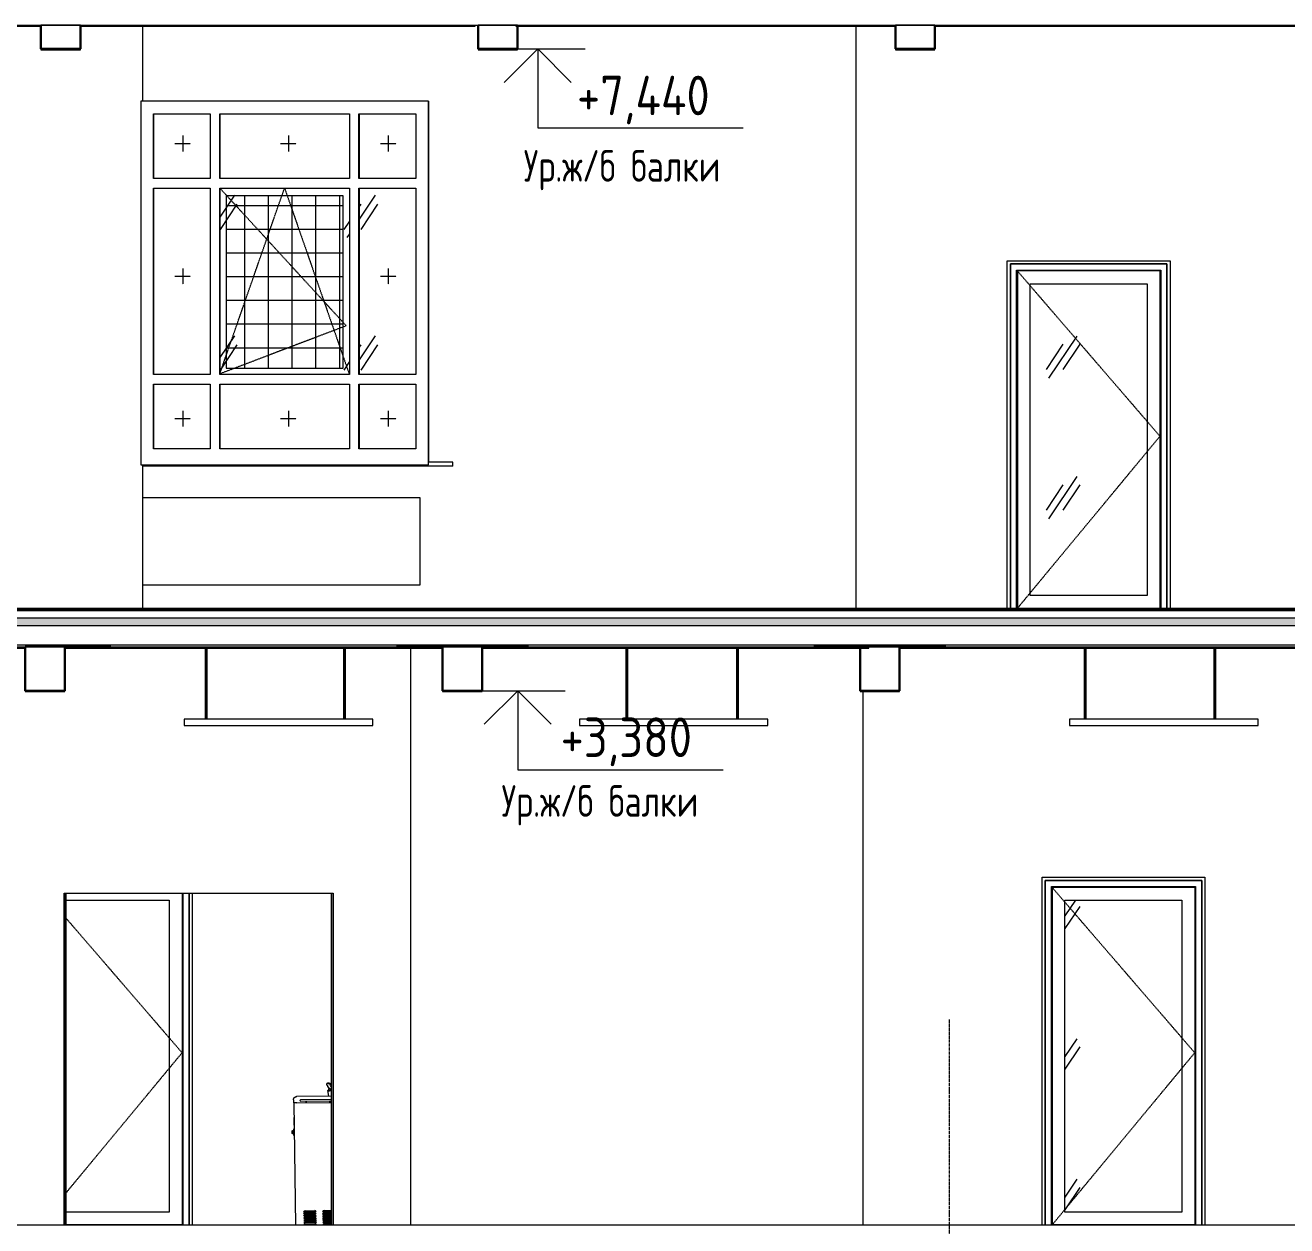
# Model space of a CAD drawing. Header units: millimetres. Extents: x -3929 to 624051, y 52832 to 514950.
# Drawn here: x 589452 to 597431, y 112741 to 120336 of the extents above; entities that cross this region are included whole.
import ezdxf

# ---------------------------------------------------------------- set-up
doc = ezdxf.new("R2010")
doc.units = ezdxf.units.MM
for name, pattern in [('ADSK_Линия сетки', [25, 20, -2.5, 0, -2.5]), ('ADSK_Штриховая_ш2 п1_5', [4.5, 3, -1.5]), ('ADSK_Штриховая_ш3 п1_5', [4.5, 3, -1.5])]:
    doc.linetypes.add(name, pattern=pattern)
for name, color, linetype, lineweight in [('Аннотация', 7, 'Continuous', 18), ('Двери', 7, 'Continuous', 9), ('Каркас', 7, 'Continuous', 18), ('Окна', 7, 'Continuous', 9), ('Оси', 253, 'Continuous', 9), ('Отметки', 7, 'Continuous', 9), ('Перекрытие', 7, 'Continuous', 18), ('Потолки', 7, 'Continuous', 9), ('Сантехника', 7, 'Continuous', 18), ('Стены внутренние', 7, 'Continuous', 18), ('Стены наружные', 7, 'Continuous', 18), ('Узлы', 7, 'Continuous', 18), ('ШТРИХОВКА', 252, 'Continuous', 15)]:
    doc.layers.add(name, color=color, linetype=linetype, lineweight=lineweight)
doc.layers.add('Линии', color=7, linetype='Continuous', lineweight=9, true_color=0x00a600)
doc.styles.add('GOST Common_1', font='GOST_Common.ttf', dxfattribs={"width": 0.9, "height": 250})
doc.styles.add('GOST Common_3', font='GOST_Common.ttf', dxfattribs={"width": 0.8, "height": 350})
pattern_1 = [(236.31, (24475.97, 9022.3), (-888.998, -1778.001), [320.533, -2884.8]), (236.31, (24493.75, 8968.96), (-888.998, -1778.001), [192.32, -3013.015]), (236.31, (24387.07, 8968.96), (-888.998, -1778.001), [192.32, -3013.015])]
pattern_2 = [(236.31, (24482.36, 9022.3), (-888.9976, -1778), [320.533, -2884.8]), (236.31, (24500.14, 8968.96), (-888.9976, -1778), [192.32, -3013.01]), (236.31, (24393.46, 8968.96), (-888.9976, -1778), [192.32, -3013.01])]

# ---------------------------------------------------------------- blocks, each defined once
blk = doc.blocks.new('АС_Дверь_Однопольная_Алюминиевая - 1000х2100 алюм ост Д27л EIW30-6531411-Разрез 1-1')
at = {"layer": 'Двери'}
for p, q in [((33596, 2100), (33596, 1)), ((33601, 2100), (33601, 0)), ((33640, 0), (33640, 2100)), ((33640, 2100), (33640, 0)), ((32863.3, 2055), (33515, 2055)), ((33515, 2055), (33515, 82)), ((33515, 82), (32863.3, 82)), ((33596, 1), (32863.3, 1))]:
    blk.add_line(p, q, dxfattribs=at)
at = {"layer": 'Двери', "linetype": 'ADSK_Штриховая_ш2 п1_5'}
for p, q in [((33596, 1090), (32863.3, 1939.7)), ((32863.3, 205.4), (33596, 1090))]:
    blk.add_line(p, q, dxfattribs=at)
blk = doc.blocks.new('АС_Дверь_Однопольная_Алюминиевая - 1030х2200 алюм ост с мат_плёнкой Д19л-4623618-Разрез 1-1')
at = {"layer": 'Двери'}
h = blk.add_hatch(dxfattribs=at)
h.set_pattern_fill('FP_26', color=256, style=0, pattern_type=2)
h.set_pattern_definition(pattern_1)
h.paths.add_polyline_path([(38959.6, 3982), (39699.6, 3982), (39699.6, 5955), (38959.6, 5955), (38959.6, 4673.6)])
for p, q in [((39824.6, 6080), (38834.6, 6080)), ((38834.6, 6080), (38834.6, 3900)), ((38834.6, 3900), (38834.6, 6080)), ((38834.6, 6080), (39824.6, 6080)), ((39824.6, 3900), (39824.6, 6080)), ((39824.6, 6080), (39824.6, 3900)), ((38873.6, 6041), (39785.6, 6041)), ((38873.6, 3900), (38873.6, 6041)), ((39780.6, 6036), (38878.6, 6036)), ((38878.6, 6036), (38878.6, 3901)), ((39780.6, 6036), (39780.6, 3901)), ((39785.6, 6041), (39785.6, 3900)), ((38959.6, 5955), (39699.6, 5955)), ((38959.6, 3982), (38959.6, 5955)), ((39699.6, 5955), (39699.6, 3982)), ((39699.6, 3982), (38959.6, 3982)), ((39780.6, 3901), (38878.6, 3901))]:
    blk.add_line(p, q, dxfattribs=at)
at = {"layer": 'Двери', "linetype": 'ADSK_Штриховая_ш2 п1_5'}
for p, q in [((39780.6, 4990), (38878.6, 6036)), ((38878.6, 3901), (39780.6, 4990))]:
    blk.add_line(p, q, dxfattribs=at)
blk = doc.blocks.new('окно трехпол с фрамугой - 1800 и 1820х2300_h___нов_ ок15-6273869-Разрез 1-1')
at = {"layer": 'Окна'}
h = blk.add_hatch(dxfattribs=at)
h.set_pattern_fill('FP_34', color=256, style=0, pattern_type=2)
h.set_pattern_definition(pattern_2)
h.paths.add_polyline_path([(33874.3, 5380), (34654.3, 5380), (34654.3, 6560), (33835.5, 6560), (33835.5, 5380)])
h.paths.add_polyline_path([(34654.3, 6620), (34654.3, 7030), (33835.5, 7029.8), (33835.5, 6620), (34149.9, 6620)])
h = blk.add_hatch(dxfattribs=at)
h.set_pattern_fill('FP_34', color=256, style=0, pattern_type=2)
h.set_pattern_definition(pattern_2)
h.paths.add_polyline_path([(34715.5, 5380), (35074.3, 5380), (35074.3, 6560), (34715.5, 6560), (34715.5, 5437.6)])
h.paths.add_polyline_path([(34715.5, 6620), (35074.3, 6620), (35074.3, 7030), (34715.5, 7030), (34715.5, 6670.1)])
at = {"layer": 'Окна', "true_color": 0x383e42}
h = blk.add_hatch(color=250, dxfattribs=at)
h.paths.add_polyline_path([(33414.3, 4910), (33415.4, 4910), (33414.3, 5055.6)])
h.paths.add_polyline_path([(34714.3, 4910), (34715.4, 4910), (34714.3, 4914.5)])
h.paths.add_polyline_path([(33414.3, 5380), (33415.4, 5380), (33414.3, 5412.9)])
h.paths.add_polyline_path([(33834.3, 5380), (33835.4, 5380), (33834.3, 5411.8)])
h.paths.add_polyline_path([(33834.3, 6620), (33835.4, 6621.2), (33834.3, 6965.6)])
h = blk.add_hatch(color=250, dxfattribs=at)
h.paths.add_polyline_path([(34715.4, 4910), (34715.5, 4910), (34715.4, 4914.6)])
h.paths.add_polyline_path([(34715.5, 6620), (34715.5, 6620), (34715.4, 6620)])
at = {"layer": 'Окна'}
h = blk.add_hatch(dxfattribs=at)
h.set_pattern_fill('FP_34', color=256, style=0, pattern_type=2)
h.set_pattern_definition(pattern_2)
h.paths.add_polyline_path([(33835.5, 4910), (34654.3, 4910.1), (34654.3, 5320), (33835.5, 5320), (33835.5, 5012.5)])
h = blk.add_hatch(dxfattribs=at)
h.set_pattern_fill('FP_34', color=256, style=0, pattern_type=2)
h.set_pattern_definition(pattern_2)
h.paths.add_polyline_path([(34715.5, 4910), (35074.3, 4911.2), (35074.3, 5320), (34715.5, 5320), (34715.5, 4914.6)])
at = {"layer": 'Окна', "true_color": 0x383e42}
blk.add_hatch(color=250, dxfattribs=at).paths.add_polyline_path([(33835.4, 4910), (33835.5, 4910), (33835.4, 5012.5)])
at = {"layer": 'Окна'}
for p, q in [((33415.4, 7030), (33415.4, 6620)), ((33415.5, 7030), (33415.5, 6620)), ((33835.4, 7030), (33835.4, 6619.9)), ((33835.5, 7030), (33835.5, 6619.9)), ((34715.4, 7030), (34715.4, 6619.8)), ((34715.5, 7030), (34715.5, 6619.8)), ((33415.4, 6560.2), (33415.4, 5380)), ((33415.5, 6560.2), (33415.5, 5380)), ((33835.4, 6560), (33835.4, 5380)), ((33835.5, 6560), (33835.5, 5380)), ((34715.4, 6560), (34715.4, 5380)), ((34715.5, 6560), (34715.5, 5380)), ((33415.4, 5320), (33415.4, 4910)), ((33415.5, 5320), (33415.5, 4910)), ((33835.4, 5320), (33835.4, 4910)), ((33835.5, 5320), (33835.5, 4910)), ((34715.4, 5320), (34715.4, 4910)), ((34715.5, 5320), (34715.5, 4910))]:
    blk.add_line(p, q, dxfattribs=at)
blk = doc.blocks.new('АС_Дверь_Однопольная_Алюминиевая - 1030х2200 алюм ост с мат_плёнкой Д19л-V329-Разрез 1-1')
at = {"layer": 'Двери'}
h = blk.add_hatch(dxfattribs=at)
h.set_pattern_fill('FP_26', color=256, style=0, pattern_type=2)
h.set_pattern_definition(pattern_1)
h.paths.add_polyline_path([(39919.6, 82), (39919.6, 2055), (39179.6, 2055), (39179.6, 82), (39886.8, 82)])
for p, q in [((40044.6, 2180), (39054.6, 2180)), ((39054.6, 2180), (39054.6, 0)), ((39054.6, 0), (39054.6, 2180)), ((39054.6, 2180), (40044.6, 2180)), ((40044.6, 0), (40044.6, 2180)), ((40044.6, 2180), (40044.6, 0)), ((39093.6, 2141), (40005.6, 2141)), ((39093.6, 0), (39093.6, 2141)), ((40000.6, 2136), (39098.6, 2136)), ((39098.6, 2136), (39098.6, 1)), ((40000.6, 2136), (40000.6, 1)), ((40005.6, 2141), (40005.6, 0)), ((39179.6, 2055), (39919.6, 2055)), ((39179.6, 82), (39179.6, 2055)), ((39919.6, 2055), (39919.6, 82)), ((39919.6, 82), (39179.6, 82)), ((40000.6, 1), (39098.6, 1))]:
    blk.add_line(p, q, dxfattribs=at)
at = {"layer": 'Двери', "linetype": 'ADSK_Штриховая_ш2 п1_5'}
for p, q in [((40000.6, 1090), (39098.6, 2136)), ((39098.6, 1), (40000.6, 1090))]:
    blk.add_line(p, q, dxfattribs=at)
blk = doc.blocks.new('Reece_Tap_Wolfen_Drinking-Fountain - 10 L_Stainless Steel-7189108-Разрез 1-1')
at = {"layer": 'Сантехника'}
for p, q in [((34511.4, 895.9), (34508.5, 892)), ((34539.2, 815.7), (34321.3, 813)), ((34524.8, 815.5), (34518.3, 850.2)), ((34524.3, 867.4), (34518.4, 876.4)), ((34520.7, 853.2), (34523.2, 854.9)), ((34528.5, 849.1), (34521.4, 849)), ((34522.1, 861.2), (34522.8, 851.7)), ((34522.9, 862.3), (34523.2, 860.5)), ((34523.7, 862.3), (34522.9, 862.3)), ((34522.9, 851.6), (34523.3, 850.2)), ((34523.2, 860.6), (34523.9, 861.1)), ((34523.5, 858.6), (34523.2, 860.6)), ((34523.2, 860.5), (34524.3, 860.5)), ((34524.5, 859.2), (34523.5, 858.6)), ((34523.8, 860.9), (34523.6, 862.8)), ((34523.6, 862.8), (34524.3, 862.8)), ((34524.3, 860.5), (34523.7, 862.3)), ((34524.9, 860.9), (34523.8, 860.9)), ((34524.6, 861.1), (34523.9, 860.6)), ((34523.9, 861.1), (34524.5, 859.2)), ((34523.9, 860.6), (34524.2, 858.6)), ((34524.3, 862.8), (34524.9, 860.9)), ((34525.1, 859.5), (34524.6, 861.1)), ((34525.3, 860.8), (34525.3, 864.1)), ((34528.3, 864.1), (34529, 864.5)), ((34529, 862.3), (34528.3, 864.1)), ((34529.3, 862.4), (34528.6, 862.4)), ((34528.6, 862.4), (34529.1, 860.8)), ((34529, 864.5), (34529.9, 862.9)), ((34529.7, 864.5), (34529, 864.1)), ((34529, 864.1), (34529.7, 862.3)), ((34529.9, 862.9), (34529, 862.3)), ((34529.2, 862.8), (34530, 862.8)), ((34529.9, 861), (34529.2, 862.8)), ((34529.8, 861.5), (34529.3, 862.4)), ((34530.6, 862.9), (34529.7, 864.5)), ((34529.7, 862.3), (34530.6, 862.9)), ((34531, 861), (34529.9, 861)), ((34530, 862.8), (34531, 861)), ((34536, 856.2), (34530.7, 864.2)), ((34536.5, 854.7), (34536.1, 856.1)), ((34300.5, 792.7), (34300.8, 772.7)), ((34321.8, 773), (34300.8, 772.7)), ((34303.3, 772.8), (34313, 0)), ((34321.8, 773), (34539.2, 775.7)), ((34341.7, 787.6), (34342.9, 787.6)), ((34341.7, 787.6), (34342.9, 787.6)), ((34539.2, 794.3), (34345.6, 791.9)), ((34345.7, 783.9), (34539.2, 786.3)), ((34305.3, 610.3), (34302.8, 610.3)), ((34302.8, 610.3), (34302.9, 604.8)), ((34302.9, 605.3), (34302.8, 607.5)), ((34302.9, 604.7), (34302.9, 605.3)), ((34302.9, 604.7), (34302.9, 605.3)), ((34303, 597.3), (34302.9, 604.8)), ((34303, 597.3), (34303, 595.5)), ((34303, 597.3), (34303.2, 578.2)), ((34303, 597.3), (34305.5, 597.3)), ((34303, 596.2), (34303, 597.1)), ((34303, 596.2), (34303, 597.1)), ((34303.2, 580), (34303.2, 578.2)), ((34303.2, 578.3), (34303.2, 579.3)), ((34303.2, 578.3), (34303.2, 579.3)), ((34303.2, 578.2), (34305.7, 578.3)), ((34303.3, 570.8), (34303.2, 578.2)), ((34303.3, 570.8), (34303.4, 565.3)), ((34303.3, 570.2), (34303.3, 570.8)), ((34303.3, 570.2), (34303.3, 570.8)), ((34303.3, 568), (34303.3, 570.2)), ((34303.4, 565.3), (34305.9, 565.3)), ((34444.4, 85.5), (34364.4, 84.5)), ((34374, 90.6), (34434.7, 91.4)), ((34539.2, 86.7), (34484.4, 86)), ((34494, 92.1), (34539.2, 92.7)), ((34494.1, 80.1), (34539.2, 80.7)), ((34444.6, 73.5), (34364.6, 72.5)), ((34444.7, 61.5), (34364.8, 60.5)), ((34444.9, 49.5), (34364.9, 48.5)), ((34445, 37.5), (34365.1, 36.5)), ((34445.2, 25.5), (34365.2, 24.5)), ((34445.3, 13.5), (34365.4, 12.5)), ((34445.5, 1.5), (34365.5, 0.5)), ((34374.2, 78.6), (34434.9, 79.4)), ((34374.3, 66.6), (34435, 67.4)), ((34374.5, 54.6), (34435.2, 55.4)), ((34374.6, 42.6), (34435.3, 43.4)), ((34374.8, 30.6), (34435.5, 31.4)), ((34374.9, 18.6), (34435.6, 19.4)), ((34375.1, 6.6), (34435.8, 7.4)), ((34539.2, 74.7), (34484.6, 74)), ((34539.2, 62.7), (34484.7, 62)), ((34539.2, 50.7), (34484.9, 50)), ((34539.2, 38.7), (34485, 38)), ((34539.2, 26.7), (34485.2, 26)), ((34539.2, 14.7), (34485.3, 14)), ((34539.2, 2.7), (34485.5, 2)), ((34494.3, 68.1), (34539.2, 68.7)), ((34494.4, 56.1), (34539.2, 56.7)), ((34494.6, 44.1), (34539.2, 44.7)), ((34494.7, 32.1), (34539.2, 32.7)), ((34494.9, 20.1), (34539.2, 20.7)), ((34495, 8.1), (34539.2, 8.7))]:
    blk.add_line(p, q, dxfattribs=at)
at = {"layer": 'Сантехника', "lineweight": 9}
for p, q in [((34304.5, 680.3), (34302, 680.2)), ((34302, 680.2), (34302.3, 655.7)), ((34302.3, 655.7), (34302.6, 631.2)), ((34293.5, 596.8), (34292.9, 597.3)), ((34292.9, 597.3), (34293.2, 577.9)), ((34292.9, 597.3), (34292.9, 596.2)), ((34293.1, 580.1), (34293, 595.1)), ((34293.1, 580.1), (34293, 595.1)), ((34293.2, 579), (34293.2, 577.9)), ((34293.2, 577.9), (34293.8, 578.5)), ((34294.1, 597.4), (34293.5, 596.8)), ((34293.5, 596.8), (34293.8, 578.5)), ((34293.5, 596.8), (34293.5, 596)), ((34293.8, 579.1), (34293.8, 578.5)), ((34293.8, 578.5), (34294.4, 577.9)), ((34294.7, 596.8), (34294.1, 597.4)), ((34294.1, 597.4), (34294.4, 577.9)), ((34294.1, 597.4), (34294.1, 596.3)), ((34294.4, 579), (34294.4, 577.9)), ((34294.4, 577.9), (34295, 578.5)), ((34295.3, 597.4), (34294.7, 596.8)), ((34294.7, 596.8), (34295, 578.5)), ((34294.7, 596.8), (34294.7, 596.1)), ((34295, 579.1), (34295, 578.5)), ((34295, 578.5), (34295.6, 577.9)), ((34295.9, 596.8), (34295.3, 597.4)), ((34295.3, 597.4), (34295.6, 577.9)), ((34295.3, 597.4), (34295.3, 596.3)), ((34295.6, 579), (34295.6, 577.9)), ((34295.6, 577.9), (34296.2, 578.5)), ((34296.5, 597.4), (34295.9, 596.8)), ((34295.9, 596.8), (34296.2, 578.5)), ((34295.9, 596.8), (34295.9, 596.2)), ((34296.2, 579.2), (34296.2, 578.5)), ((34296.2, 578.5), (34296.8, 577.9)), ((34297.1, 596.8), (34296.5, 597.4)), ((34296.5, 597.4), (34296.8, 577.9)), ((34296.5, 597.4), (34296.5, 596.3)), ((34296.8, 579), (34296.8, 577.9)), ((34296.8, 577.9), (34297.4, 578.5)), ((34297.7, 597.4), (34297.1, 596.8)), ((34297.1, 596.8), (34297.4, 578.5)), ((34297.1, 596.8), (34297.1, 596.2)), ((34297.3, 579.2), (34297.4, 578.5)), ((34297.4, 578.5), (34298, 577.9)), ((34298.3, 596.8), (34297.7, 597.4)), ((34297.7, 597.4), (34298, 577.9)), ((34297.7, 597.4), (34297.7, 596.3)), ((34297.9, 579), (34298, 577.9)), ((34298, 577.9), (34298.6, 578.5)), ((34298.9, 597.4), (34298.3, 596.8)), ((34298.3, 596.8), (34298.6, 578.5)), ((34298.3, 596.8), (34298.3, 596.2)), ((34298.5, 579.2), (34298.6, 578.5)), ((34298.6, 578.5), (34299.2, 578)), ((34299.5, 596.8), (34298.9, 597.4)), ((34298.9, 597.4), (34299.2, 578)), ((34298.9, 597.4), (34298.9, 596.3)), ((34299.1, 579.1), (34299.2, 578)), ((34299.2, 578), (34299.8, 578.6)), ((34300.1, 597.4), (34299.5, 596.8)), ((34299.5, 596.8), (34299.8, 578.6)), ((34299.5, 596.8), (34299.5, 596.2)), ((34299.7, 579.2), (34299.8, 578.6)), ((34299.8, 578.6), (34300.4, 578)), ((34300.7, 596.8), (34300.1, 597.4)), ((34300.1, 597.4), (34300.4, 578)), ((34300.1, 597.4), (34300.1, 596.3)), ((34300.3, 579.1), (34300.4, 578)), ((34300.4, 578), (34300.9, 578.6)), ((34301.3, 597.4), (34300.7, 596.8)), ((34300.7, 596.8), (34300.9, 578.6)), ((34300.7, 596.8), (34300.7, 596.2)), ((34300.9, 579.2), (34300.9, 578.6)), ((34300.9, 578.6), (34301.6, 578)), ((34301.9, 596.9), (34301.3, 597.4)), ((34301.3, 597.4), (34301.6, 578)), ((34301.3, 597.4), (34301.3, 596.3)), ((34301.5, 579.1), (34301.6, 578)), ((34301.6, 578), (34302.1, 578.6)), ((34302.5, 597.5), (34301.9, 596.9)), ((34301.9, 596.9), (34302.1, 578.6)), ((34301.9, 596.9), (34301.9, 596.2)), ((34302.1, 579.2), (34302.1, 578.6)), ((34302.1, 578.6), (34302.8, 578)), ((34303.1, 596.9), (34302.5, 597.5)), ((34302.5, 597.5), (34302.8, 578)), ((34302.5, 597.5), (34302.5, 596.4)), ((34302.6, 631.2), (34305.1, 631.3)), ((34302.7, 579.1), (34302.8, 578)), ((34302.8, 578), (34303.3, 578.6)), ((34303.7, 597.5), (34303.1, 596.9)), ((34303.1, 596.9), (34303.1, 596.4)), ((34303.1, 596.9), (34303.1, 596.4)), ((34303.3, 579.1), (34303.3, 578.6)), ((34303.3, 579.1), (34303.3, 578.6)), ((34303.3, 578.6), (34303.9, 578)), ((34304.3, 596.9), (34303.7, 597.5)), ((34303.7, 597.5), (34303.7, 596.6)), ((34303.7, 597.5), (34303.7, 596.6)), ((34303.9, 578.9), (34303.9, 578)), ((34303.9, 578.9), (34303.9, 578)), ((34303.9, 578), (34304.5, 578.6)), ((34304.9, 597.5), (34304.3, 596.9)), ((34304.3, 596.9), (34304.3, 596.5)), ((34304.3, 596.9), (34304.3, 596.5)), ((34304.5, 579.1), (34304.5, 578.6)), ((34304.5, 579.1), (34304.5, 578.6)), ((34304.5, 578.6), (34305.1, 578)), ((34305.5, 596.9), (34304.9, 597.5)), ((34304.9, 597.5), (34304.9, 596.7)), ((34304.9, 597.5), (34304.9, 596.7)), ((34305.1, 578.9), (34305.1, 578)), ((34305.1, 578.9), (34305.1, 578)), ((34305.1, 578), (34305.7, 578.6))]:
    blk.add_line(p, q, dxfattribs=at)
at = {"layer": 'Сантехника', "flags": 128}
for points in [[(34508.7, 892.2), (34508.4, 891.9), (34508.3, 891.5), (34508.4, 891.1), (34508.6, 890.6), (34508.9, 890.1)], [(34528.2, 892.5), (34522.3, 894.1), (34516.9, 894.6), (34512.3, 894), (34508.7, 892.2)], [(34508.9, 890.1), (34513.7, 883.2), (34518.4, 876.4)], [(34530.8, 890.4), (34530.5, 890.9), (34530, 891.4), (34529.4, 891.8), (34528.8, 892.2), (34528.2, 892.5)], [(34539.2, 877.2), (34535.1, 883.5), (34530.8, 890.4)], [(34300.5, 792.7), (34300.6, 793.5), (34300.6, 794.3), (34300.7, 795.1), (34300.8, 795.9), (34300.9, 796.7), (34301.1, 797.5), (34301.3, 798.3), (34301.5, 799), (34301.7, 799.8), (34302, 800.5), (34302.3, 801.3), (34302.7, 802), (34303.1, 802.7), (34303.5, 803.4), (34303.9, 804.1), (34304.4, 804.7), (34304.8, 805.4), (34305.3, 806), (34305.9, 806.6), (34306.4, 807.1), (34307, 807.7), (34307.6, 808.2), (34308.2, 808.7)], [(34308.9, 809.2), (34309.5, 809.7), (34310.2, 810.1), (34310.9, 810.5), (34311.6, 810.9), (34312.3, 811.2), (34313.1, 811.5), (34313.8, 811.8), (34314.6, 812.1), (34315.3, 812.3), (34316.1, 812.5), (34316.9, 812.6), (34317.7, 812.8), (34318.5, 812.9), (34319.3, 812.9), (34320.1, 813), (34320.3, 813)], [(34320.3, 813), (34320.3, 813), (34320.3, 813), (34320.3, 813), (34320.3, 813), (34320.3, 813), (34320.3, 813), (34320.3, 813), (34320.4, 813), (34320.4, 813), (34320.4, 813), (34320.4, 813), (34320.4, 813), (34320.4, 813), (34320.5, 813), (34320.5, 813), (34320.5, 813), (34320.5, 813), (34320.6, 813), (34320.6, 813), (34320.6, 813), (34320.7, 813), (34320.7, 813), (34320.7, 813), (34320.8, 813), (34320.8, 813), (34320.8, 813), (34320.9, 813), (34320.9, 813), (34320.9, 813), (34321, 813), (34321, 813), (34321, 813), (34321.1, 813), (34321.1, 813), (34321.2, 813), (34321.2, 813), (34321.2, 813)], [(34321.3, 813), (34321.3, 813), (34321.2, 813), (34321.2, 813), (34321.1, 813), (34321.1, 813), (34321.1, 813), (34321, 813), (34321, 813), (34320.9, 813), (34320.9, 813), (34320.9, 813), (34320.8, 813), (34320.8, 813), (34320.8, 813), (34320.7, 813), (34320.7, 813), (34320.7, 813), (34320.6, 813), (34320.6, 813), (34320.6, 813), (34320.5, 813), (34320.5, 813), (34320.5, 813), (34320.5, 813), (34320.5, 813), (34320.4, 813), (34320.4, 813), (34320.4, 813), (34320.4, 813), (34320.4, 813), (34320.3, 813), (34320.3, 813), (34320.3, 813), (34320.3, 813), (34320.3, 813), (34320.3, 813), (34320.3, 813), (34320.3, 813)]]:
    blk.add_lwpolyline(points, dxfattribs=at)
at = {"layer": 'Сантехника'}
for centre, radius, start, end in [((34345.6, 787.9), 4, 90.71991, 180.71991), ((34345.6, 787.9), 4, 180.71991, 270.71991), ((34380.7, 778.7), 3, 0.71991, 180.71991), ((34380.7, 778.7), 3, 180.71991, 0.71991), ((34530.7, 780.6), 3, 0.71991, 180.71991), ((34530.7, 780.6), 3, 180.71991, 0.71991), ((34374.1, 79.9), 10.7, 90.71991, 154.57367), ((34434.9, 80.6), 10.7, 26.86616, 90.71991), ((34494.1, 81.4), 10.7, 90.71991, 154.57367), ((34494.3, 69.4), 10.7, 90.71991, 154.57367), ((34374.3, 67.9), 10.7, 90.71991, 154.57367), ((34374.4, 55.9), 10.7, 90.71991, 154.57367), ((34374.6, 43.9), 10.7, 90.71991, 154.57367), ((34374.7, 31.9), 10.7, 90.71991, 154.57367), ((34374.9, 19.9), 10.7, 90.71991, 154.57367), ((34375, 7.9), 10.7, 90.71991, 154.57367), ((34375.2, -4.1), 10.7, 90.71991, 154.57367), ((34435, 68.6), 10.7, 26.86616, 90.71991), ((34435.2, 56.6), 10.7, 26.86616, 90.71991), ((34435.3, 44.6), 10.7, 26.86616, 90.71991), ((34435.5, 32.6), 10.7, 26.86616, 90.71991), ((34435.6, 20.6), 10.7, 26.86616, 90.71991), ((34435.8, 8.6), 10.7, 26.86616, 90.71991), ((34435.9, -3.4), 10.7, 26.86616, 90.71991), ((34494.4, 57.4), 10.7, 90.71991, 154.57367), ((34494.6, 45.4), 10.7, 90.71991, 154.57367), ((34494.7, 33.4), 10.7, 90.71991, 154.57367), ((34494.9, 21.4), 10.7, 90.71991, 154.57367), ((34495, 9.4), 10.7, 90.71991, 154.57367), ((34495.2, -2.6), 10.7, 90.71991, 154.57367)]:
    blk.add_arc(centre, radius, start, end, dxfattribs=at)
for centre, major_axis, ratio, start_param, end_param in [((34535.4, 874.8), (-25.5, 19.5), 0.525483, 5.248072, 6.138886), ((34531.6, 894.3), (-2.38, 1.82), 0.525483, 4.06521, 5.248072), ((34773.3, 883.2), (-259.3, 198.4), 0.525483, 0.923618, 0.960215), ((34526.5, 862.6), (4.31, 1.48), 0.298836, 2.416992, 3.767975), ((34529.5, 853.8), (6.6, 2.27), 0.298836, 2.830684, 3.877882), ((34526.5, 862.6), (3.34, 1.15), 0.298836, 2.449239, 3.735728), ((34529.9, 852.4), (6.6, 2.27), 0.298836, 2.830684, 3.877882), ((34527.1, 860.8), (4.79, 1.65), 0.298836, 2.208183, 2.405988), ((34527.1, 860.8), (3.34, 1.15), 0.298836, 2.449239, 3.735728), ((34527.1, 860.8), (4.79, 1.65), 0.298836, 3.778979, 3.877882), ((34526.5, 862.6), (4.31, 1.48), 0.298836, 0.846196, 2.197179), ((34526.5, 862.6), (4.31, 1.48), 0.298836, 3.987788, 5.338772), ((34527.1, 860.8), (4.79, 1.65), 0.298836, 3.877882, 3.976784), ((34523.2, 858.4), (-0.04, 3.11), 0.707107, 3.577925, 3.804818), ((34521.7, 864), (-0.06, 5), 0.707107, 4.712389, 5.453527), ((34526.5, 862.6), (3.34, 1.15), 0.298836, 0.878442, 2.164932), ((34527.1, 860.8), (2.47, 0.85), 0.298836, 0.736289, 3.563723), ((34526.5, 862.6), (3.34, 1.15), 0.298836, 4.020035, 5.306525), ((34527.1, 860.8), (3.34, 1.15), 0.298836, 0.878442, 2.164932), ((34529.5, 853.8), (6.6, 2.27), 0.298836, 3.877882, 6.741055), ((34529.9, 852.4), (6.6, 2.27), 0.298836, 3.877882, 6.283185), ((34527.1, 860.8), (2.47, 0.85), 0.298836, 5.762837, 7.019474), ((34526.5, 862.6), (3.34, 1.15), 0.298836, 5.590831, 6.877321), ((34526.5, 862.6), (4.31, 1.48), 0.298836, 5.558585, 6.909568), ((34527.1, 860.8), (3.34, 1.15), 0.298836, 5.590831, 6.877321), ((34527.1, 860.8), (4.79, 1.65), 0.298836, 0.736289, 0.835192), ((34527.1, 860.8), (4.79, 1.65), 0.298836, 0.637387, 0.736289), ((34527.1, 860.8), (4.79, 1.65), 0.298836, 5.349776, 5.547581)]:
    blk.add_ellipse(centre, major_axis=major_axis, ratio=ratio, start_param=start_param, end_param=end_param, dxfattribs=at)
for points, knots in [([(34521.4, 849), (34520.6, 849), (34519.3, 849.2), (34518.4, 849.8), (34518.2, 850.5), (34518.7, 851.6), (34519.7, 852.5), (34520.7, 853.2)], [-1, -1, -1, -1, -0.785714, -0.571429, -0.428571, -0.285714, 0, 0, 0, 0]), ([(34538.4, 851.6), (34537.8, 851.3), (34536.4, 850.8), (34534.3, 850.1), (34531.5, 849.4), (34529.6, 849.1), (34528.5, 849.1)], [-0.7142857, -0.7142857, -0.7142857, -0.7142857, -0.5714286, -0.4285714, -0.2857143, 0, 0, 0, 0])]:
    blk.add_open_spline(points, degree=3, knots=knots, dxfattribs=at)
blk = doc.blocks.new('Высотные отметки - Стрелка вниз-12094-Разрез 1-1')
at = {"layer": 'Аннотация', "lineweight": 5}
for p, q in [((-1155.9, 15420), (-1755.9, 15420)), ((-1455.9, 15420), (-1668, 15207.9)), ((-1455.9, 15420), (-1455.9, 14920)), ((-1455.9, 15420), (-1243.8, 15207.9)), ((-1455.9, 14920), (-2755.9, 14920))]:
    blk.add_line(p, q, dxfattribs=at)

msp = doc.modelspace()

# ---------------------------------------------------------------- hatches: boundary and pattern name
at = {"layer": 'Узлы', "lineweight": 5, "true_color": 0x494949}
h = msp.add_hatch(dxfattribs=at)
h.set_pattern_fill('FP_44', color=251, style=0, pattern_type=2)
h.set_pattern_definition([(0, (580790.93, 121145.93), (0, 150), []), (90, (580790.93, 121145.93), (-150, 9e-15), [])])
h.paths.add_polyline_path([(590998.279, 118165.933), (591462.652, 118165.933), (591462.652, 119255.933), (590722.652, 119255.933), (590722.652, 118165.933)])
at = {"layer": 'ШТРИХОВКА'}
h = msp.add_hatch(dxfattribs=at)
h.set_pattern_fill('FP_29', color=252, style=0, pattern_type=2)
h.set_pattern_definition([(0, (580790.93, 121145.93), (406.4, 101.6), [33.528, -271.272, 33.528, -271.272, -1625.6]), (0, (580790.93, 121145.93), (406.4, 101.6), [-609.6, 33.528, -576.072, 33.528, -271.272, -711.2]), (0, (580790.93, 121145.93), (406.4, 101.6), [-1524, 33.528, -169.672, 33.528, -474.472]), (120, (580943.33, 121196.73), (-291.1882, 301.1527), [33.528, -271.272, 33.528, -271.272, -1625.6]), (120, (580943.33, 121196.73), (-291.1882, 301.1527), [-609.6, 33.528, -576.072, 33.528, -271.272, -711.2]), (120, (580943.33, 121196.73), (-291.1882, 301.1527), [-1524, 33.528, -169.672, 33.528, -474.472]), (240, (580994.13, 121399.93), (-115.2118, -402.7527), [33.528, -271.272, 33.528, -271.272, -1625.6]), (240, (580994.13, 121399.93), (-115.2118, -402.7527), [-609.6, 33.528, -576.072, 33.528, -271.272, -711.2]), (240, (580994.13, 121399.93), (-115.2118, -402.7527), [-1524, 33.528, -169.672, 33.528, -474.472])])
h.paths.add_polyline_path([(598560.496, 116630.933), (598574.681, 116630.933), (598574.681, 116640.933), (581055.926, 116640.933), (581055.926, 116630.933), (598430.113, 116630.933)])
h = msp.add_hatch(dxfattribs=at)
h.set_pattern_fill('FP_38', color=252, style=0, pattern_type=2)
h.set_pattern_definition([(228.013, (581522.45, 122161.93), (-8127.9666, -9144.02968), [136.69, -13532.193]), (184.97, (581431.013, 122060.333), (12191.99547, 1016.05502), [234.562, -23221.62]), (132.51, (581197.333, 122040.01), (10159.9124, -11176.07977), [165.393, -16373.89]), (267.274, (580801.093, 121786.013), (1015.88953, 20320.00577), [213.602, -21146.575]), (292.834, (580790.933, 121572.653), (-5080.07417, 12191.97012), [209.453, -20735.923]), (357.274, (580872.213, 121379.613), (-20320.00577, 1015.88953), [213.602, -21146.575]), (37.694, (581085.573, 121369.453), (-13208.042725, -10159.94461), [282.477, -27965.247]), (72.255, (581309.093, 121542.173), (7112.12749, 22351.9589), [266.688, -26402.102]), (121.43, (581390.373, 121796.173), (-8128.10005, 13207.93827), [214.325, -21218.218]), (175.236, (581278.61, 121979.05), (11175.99406, -1016.0697), [244.685, -11989.575]), (222.397, (581034.773, 121999.373), (-12192.085586, -11175.907293), [316.43, -31326.71]), (138.814, (581806.93, 121775.85), (-7111.9922, 6096.00977), [108.002, -10692.226]), (171.469, (581725.653, 121846.973), (13207.99153, -2032.05404), [205.473, -20341.855]), (225, (581522.45, 121877.45), (1e-13, -1016), [143.684, -1293.157]), (203.199, (581451.33, 121999.37), (5079.9856, 2032.0367), [77.377, -7660.25]), (291.801, (581380.21, 121968.9), (-1015.9787, 3048.0072), [109.426, -5361.9]), (30.964, (581420.85, 121867.3), (3047.9913, 2032.0134), [177.73, -5746.52]), (161.565, (581573.25, 121958.73), (2031.999, -1016.0024), [128.515, -3084.36]), (16.39, (580790.933, 121968.89), (10159.97517, 3048.0812), [180.035, -17823.53]), (70.346, (580963.65, 122019.69), (-4064.0339, -11175.98797), [151.04, -14952.887]), (293.199, (581573.25, 122161.93), (-2032.0367, 5079.9856), [154.75, -7582.873]), (343.61, (581634.213, 122019.69), (-10159.97517, 3048.0812), [180.035, -17823.53]), (339.444, (580790.93, 121338.97), (-5080.0015, 2031.99615), [173.614, -8507.094]), (294.775, (580953.49, 121278.01), (-5079.9732, 11176.0126), [145.47, -14401.437]), (66.801, (581583.41, 121145.93), (2032.0367, 5079.9856), [154.75, -7582.873]), (17.354, (581644.373, 121288.17), (-13208.00149, -4063.99474), [170.313, -16860.95]), (69.444, (581085.57, 121145.93), (-2031.99615, -5080.0015), [86.807, -8593.9]), (101.31, (581522.45, 121145.93), (-1016.0048, 4063.999), [51.806, -5128.797]), (165.964, (581512.3, 121196.73), (3048.0036, -1015.9877), [209.453, -3979.62]), (186.009, (581309.093, 121247.53), (10159.99987, 1015.9998), [194.107, -19216.546]), (303.69, (581420.85, 121775.85), (-1015.9976, 2032.0017), [146.53, -3516.71]), (353.157, (581502.133, 121653.933), (17271.99206, -2032.068835), [255.823, -25326.404]), (60.945, (581756.13, 121623.45), (-4064.04974, -7111.97225), [104.603, -10355.757]), (90, (581806.9, 121714.9), (-1016, 1016), [60.96, -955.04]), (120.256, (581288.77, 121278.01), (4063.94492, -7112.03103), [141.147, -13973.576]), (48.013, (581217.65, 121399.93), (8127.9666, 9144.02968), [273.377, -13395.505]), (0, (581400.5, 121603.1), (1016, 1016), [264.16, -751.84]), (325.305, (581664.69, 121603.13), (-10160.01873, 7111.97318), [160.644, -15903.726]), (254.055, (581796.77, 121511.69), (-1015.9713, -4064.0072), [147.93, -7248.66]), (207.646, (581756.133, 121369.453), (-19303.99578, -10160.00796), [240.858, -23844.986]), (175.426, (581542.773, 121257.693), (-13207.99929, 1016.01778), [254.812, -25226.34])])
h.paths.add_polyline_path([(598560.496, 116535.933), (598574.681, 116535.933), (598574.681, 116585.933), (581055.926, 116585.933), (581055.926, 116535.933), (598430.113, 116535.933)])

# ---------------------------------------------------------------- linework, layer by layer
at = {"layer": 'Каркас'}
for p, q in [((589801.029, 120335.933), (589551.029, 120335.933)), ((592566.029, 120335.933), (592316.029, 120335.933)), ((595206.029, 120335.933), (594956.029, 120335.933))]:
    msp.add_line(p, q, dxfattribs=at)
at = {"layer": 'Каркас', "lineweight": 30}
for p, q in [((589551.029, 120335.933), (589551.029, 120185.933)), ((589801.029, 120185.933), (589801.029, 120335.933)), ((592316.029, 120335.933), (592316.029, 120185.933)), ((592566.029, 120185.933), (592566.029, 120335.933)), ((594956.029, 120335.933), (594956.029, 120185.933)), ((595206.029, 120185.933), (595206.029, 120335.933)), ((589551.029, 120185.933), (589801.029, 120185.933)), ((592316.029, 120185.933), (592566.029, 120185.933)), ((594956.029, 120185.933), (595206.029, 120185.933)), ((589702.272, 116405.933), (589452.272, 116405.933)), ((589452.272, 116405.933), (589452.272, 116125.933)), ((589702.272, 116125.933), (589702.272, 116405.933)), ((592342.272, 116405.933), (592092.272, 116405.933)), ((592092.272, 116405.933), (592092.272, 116125.933)), ((592342.272, 116125.933), (592342.272, 116405.933)), ((594982.272, 116405.933), (594732.272, 116405.933)), ((594732.272, 116405.933), (594732.272, 116125.933)), ((594982.272, 116125.933), (594982.272, 116405.933)), ((589452.272, 116125.933), (589702.272, 116125.933)), ((592092.272, 116125.933), (592342.272, 116125.933)), ((594732.272, 116125.933), (594982.272, 116125.933))]:
    msp.add_line(p, q, dxfattribs=at)
at = {"layer": 'Линии', "color": 7}
for p, q in [((592002.652, 119855.933), (590182.652, 119855.933)), ((590182.652, 119855.933), (590182.652, 117555.933)), ((592002.652, 117555.933), (592002.652, 119855.933)), ((590262.652, 119365.933), (590262.652, 119775.933)), ((590262.652, 119775.933), (590622.652, 119775.933)), ((590622.652, 119775.933), (590622.652, 119365.933)), ((590682.652, 119365.933), (590682.652, 119775.933)), ((590682.652, 119775.933), (591502.652, 119775.933)), ((591502.652, 119775.933), (591502.652, 119365.933)), ((591562.652, 119365.933), (591562.652, 119775.933)), ((591562.652, 119775.933), (591922.652, 119775.933)), ((591922.652, 119775.933), (591922.652, 119365.933)), ((590622.652, 119365.933), (590262.652, 119365.933)), ((591502.652, 119365.933), (590682.652, 119365.933)), ((591922.652, 119365.933), (591562.652, 119365.933)), ((590262.652, 119305.933), (590622.652, 119305.933)), ((590262.652, 118125.933), (590262.652, 119305.933)), ((590622.652, 119305.933), (590622.652, 118125.933)), ((590682.652, 119305.933), (591502.652, 119305.933)), ((590682.652, 118125.933), (590682.652, 119305.933)), ((591502.652, 119305.933), (591502.652, 118125.933)), ((591562.652, 119305.933), (591922.652, 119305.933)), ((591562.652, 118125.933), (591562.652, 119305.933)), ((591922.652, 119305.933), (591922.652, 118125.933)), ((591462.652, 119255.933), (590722.652, 119255.933)), ((590722.652, 119255.933), (590722.652, 118165.933)), ((591462.652, 118165.933), (591462.652, 119255.933)), ((590722.652, 118165.933), (591462.652, 118165.933)), ((590622.652, 118125.933), (590262.652, 118125.933)), ((591502.652, 118125.933), (590682.652, 118125.933)), ((591922.652, 118125.933), (591562.652, 118125.933)), ((590262.652, 118065.933), (590622.652, 118065.933)), ((590262.652, 117655.933), (590262.652, 118065.933)), ((590622.652, 118065.933), (590622.652, 117655.933)), ((590682.652, 118065.933), (591502.652, 118065.933)), ((590682.652, 117655.933), (590682.652, 118065.933)), ((591502.652, 118065.933), (591502.652, 117655.933)), ((591562.652, 118065.933), (591922.652, 118065.933)), ((591562.652, 117655.933), (591562.652, 118065.933)), ((591922.652, 118065.933), (591922.652, 117655.933)), ((590622.652, 117655.933), (590262.652, 117655.933)), ((591502.652, 117655.933), (590682.652, 117655.933)), ((591922.652, 117655.933), (591562.652, 117655.933)), ((590182.652, 117555.933), (592002.652, 117555.933))]:
    msp.add_line(p, q, dxfattribs=at)
at = {"layer": 'Линии', "color": 7, "linetype": 'ADSK_Штриховая_ш3 п1_5', "lineweight": 5}
for p, q in [((590448.076, 119637.613), (590448.076, 119537.613)), ((591116.688, 119637.613), (591116.688, 119537.613)), ((591748.48, 119637.613), (591748.48, 119537.613)), ((590398.076, 119587.613), (590498.076, 119587.613)), ((591066.688, 119587.613), (591166.688, 119587.613)), ((591698.48, 119587.613), (591798.48, 119587.613)), ((590682.652, 119305.933), (591482.652, 118434.588)), ((590682.652, 118130.568), (591092.226, 119305.933)), ((591092.226, 119305.933), (591502.652, 118125.933)), ((590398.076, 118747.613), (590498.076, 118747.613)), ((590448.076, 118797.613), (590448.076, 118697.613)), ((591698.48, 118747.613), (591798.48, 118747.613)), ((591748.48, 118797.613), (591748.48, 118697.613)), ((591482.652, 118434.588), (590682.652, 118130.568)), ((590398.076, 117847.613), (590498.076, 117847.613)), ((590448.076, 117897.613), (590448.076, 117797.613)), ((591066.688, 117847.613), (591166.688, 117847.613)), ((591116.688, 117897.613), (591116.688, 117797.613)), ((591698.48, 117847.613), (591798.48, 117847.613)), ((591748.48, 117897.613), (591748.48, 117797.613))]:
    msp.add_line(p, q, dxfattribs=at)
at = {"layer": 'Линии', "color": 7, "lineweight": 40}
for p, q in [((590596.283, 115945.933), (590596.283, 116395.933)), ((591471.652, 115945.933), (591471.652, 116395.933)), ((593256.697, 115945.933), (593256.697, 116395.933)), ((593956.697, 115945.933), (593956.697, 116395.933)), ((596156.697, 115945.933), (596156.697, 116395.933)), ((596976.882, 115945.933), (596976.882, 116395.933))]:
    msp.add_line(p, q, dxfattribs=at)
at = {"layer": 'Оси', "linetype": 'ADSK_Линия сетки'}
msp.add_line((595297.926, 107047.558), (595297.926, 114047.305), dxfattribs=at)
at = {"layer": 'Отметки', "lineweight": 5}
for p, q in [((592316.029, 120185.933), (592693.293, 120185.933)), ((592092.272, 116125.933), (592567.331, 116125.933))]:
    msp.add_line(p, q, dxfattribs=at)
at = {"layer": 'Перекрытие', "lineweight": 20}
for p, q in [((587286.319, 120335.933), (589551.029, 120335.933)), ((589801.029, 120335.933), (592316.029, 120335.933)), ((592566.029, 120335.933), (594956.029, 120335.933)), ((595206.029, 120335.933), (598812.272, 120335.933)), ((611938.475, 116643.383), (550571.7, 116643.383)), ((598574.681, 116535.933), (564238.275, 116535.933)), ((564238.275, 116415.933), (598574.681, 116415.933))]:
    msp.add_line(p, q, dxfattribs=at)
at = {"layer": 'Перекрытие'}
for p, q in [((589551.029, 120335.933), (589798.304, 120335.933)), ((592316.029, 120335.933), (592556.029, 120335.933)), ((594956.029, 120335.933), (595206.029, 120335.933)), ((592156.987, 117545.933), (590193.758, 117545.933)), ((592156.987, 117570.933), (592002.652, 117570.933)), ((592157.079, 117545.933), (592157.079, 117570.933)), ((611938.475, 116640.933), (550571.7, 116640.933)), ((611938.475, 116630.933), (550571.7, 116630.933)), ((611938.475, 116585.933), (550571.7, 116585.933)), ((605843.36, 116645.933), (581120.926, 116645.933)), ((605577.367, 112745.933), (556977.237, 112745.933))]:
    msp.add_line(p, q, dxfattribs=at)
at = {"layer": 'Потолки', "lineweight": 18}
for p, q in [((587286.319, 120330.933), (589551.029, 120330.933)), ((589551.029, 120330.933), (589551.029, 120335.933)), ((589801.029, 120335.933), (589798.304, 120335.933)), ((589798.304, 120335.933), (589798.304, 120330.933)), ((589798.304, 120330.933), (592298.304, 120330.933)), ((592298.304, 120330.933), (592298.304, 120335.933)), ((592566.029, 120335.933), (592556.029, 120335.933)), ((592556.029, 120335.933), (592556.029, 120330.933)), ((592556.029, 120330.933), (594956.029, 120330.933)), ((594956.029, 120330.933), (594956.029, 120335.933)), ((595206.029, 120335.933), (595206.029, 120330.933)), ((595206.029, 120330.933), (598806.029, 120330.933)), ((589801.029, 120185.933), (589551.029, 120185.933)), ((589551.029, 120185.933), (589551.029, 120180.933)), ((589551.029, 120180.933), (589801.029, 120180.933)), ((589801.029, 120180.933), (589801.029, 120185.933)), ((592566.029, 120185.933), (592316.029, 120185.933)), ((592316.029, 120185.933), (592316.029, 120180.933)), ((592316.029, 120180.933), (592566.029, 120180.933)), ((592566.029, 120180.933), (592566.029, 120185.933)), ((595206.029, 120185.933), (594956.029, 120185.933)), ((594956.029, 120185.933), (594956.029, 120180.933)), ((594956.029, 120180.933), (595206.029, 120180.933)), ((595206.029, 120180.933), (595206.029, 120185.933)), ((589992.225, 116410.933), (589702.225, 116410.933)), ((589702.225, 116410.933), (589702.225, 116405.933)), ((589992.225, 116405.933), (589992.225, 116410.933)), ((592092.225, 116410.933), (591802.225, 116410.933)), ((591802.225, 116410.933), (591802.225, 116405.933)), ((592092.225, 116405.933), (592092.225, 116410.933)), ((592632.225, 116410.933), (592342.225, 116410.933)), ((592342.225, 116410.933), (592342.225, 116405.933)), ((592632.225, 116405.933), (592632.225, 116410.933)), ((594732.225, 116410.933), (594442.225, 116410.933)), ((594442.225, 116410.933), (594442.225, 116405.933)), ((594732.225, 116405.933), (594732.225, 116410.933)), ((595272.272, 116410.933), (594982.272, 116410.933)), ((594982.272, 116410.933), (594982.272, 116405.933)), ((595272.272, 116405.933), (595272.272, 116410.933)), ((589452.272, 116400.933), (587061.38, 116400.933)), ((587061.38, 116395.933), (589452.272, 116395.933)), ((589452.272, 116395.933), (589452.272, 116400.933)), ((589702.225, 116405.933), (589992.225, 116405.933)), ((592092.272, 116400.933), (589702.272, 116400.933)), ((589702.272, 116400.933), (589702.272, 116395.933)), ((589702.272, 116395.933), (592092.272, 116395.933)), ((591802.225, 116405.933), (592092.225, 116405.933)), ((592092.272, 116395.933), (592092.272, 116400.933)), ((592342.225, 116405.933), (592632.225, 116405.933)), ((594786.718, 116400.933), (592342.272, 116400.933)), ((592342.272, 116400.933), (592342.272, 116395.933)), ((592342.272, 116395.933), (594786.718, 116395.933)), ((594442.225, 116405.933), (594732.225, 116405.933)), ((594786.718, 116395.933), (594786.718, 116400.933)), ((594982.272, 116405.933), (595272.272, 116405.933)), ((598574.681, 116400.933), (594982.272, 116400.933)), ((594982.272, 116400.933), (594982.272, 116395.933)), ((594982.272, 116395.933), (598574.681, 116395.933)), ((589702.272, 116125.933), (589452.272, 116125.933)), ((589452.272, 116125.933), (589452.272, 116120.933)), ((589452.272, 116120.933), (589702.272, 116120.933)), ((589702.272, 116120.933), (589702.272, 116125.933)), ((592342.272, 116125.933), (592092.272, 116125.933)), ((592092.272, 116125.933), (592092.272, 116120.933)), ((592092.272, 116120.933), (592342.272, 116120.933)), ((592342.272, 116120.933), (592342.272, 116125.933)), ((594982.272, 116125.933), (594732.272, 116125.933)), ((594732.272, 116125.933), (594732.272, 116120.933)), ((594732.272, 116120.933), (594982.272, 116120.933)), ((594982.272, 116120.933), (594982.272, 116125.933)), ((591649.682, 115945.933), (590457.682, 115945.933)), ((590457.682, 115945.933), (590457.682, 115905.933)), ((591649.682, 115905.933), (591649.682, 115945.933)), ((594149.682, 115945.933), (592957.682, 115945.933)), ((592957.682, 115945.933), (592957.682, 115905.933)), ((594149.682, 115905.933), (594149.682, 115945.933)), ((597249.682, 115945.933), (596057.682, 115945.933)), ((596057.682, 115945.933), (596057.682, 115905.933)), ((597249.682, 115905.933), (597249.682, 115945.933)), ((590457.682, 115905.933), (591649.682, 115905.933)), ((592957.682, 115905.933), (594149.682, 115905.933)), ((596057.682, 115905.933), (597249.682, 115905.933))]:
    msp.add_line(p, q, dxfattribs=at)
at = {"layer": 'Стены внутренние'}
for p, q in [((594708.228, 116645.933), (594708.228, 120330.933)), ((595662.926, 116645.933), (595662.926, 118845.933)), ((595662.926, 118845.933), (596692.926, 118845.933)), ((596692.926, 118845.933), (596692.926, 116645.933)), ((591950.694, 117345.933), (590193.758, 117345.933)), ((591950.694, 116795.933), (591950.694, 117345.933)), ((590193.758, 116795.933), (591950.694, 116795.933)), ((591888.31, 116415.933), (591888.31, 116410.933)), ((594751.718, 116405.933), (594751.718, 116415.933)), ((591888.31, 116405.933), (591888.31, 116400.933)), ((591888.31, 116395.933), (591888.31, 112745.933)), ((594751.718, 112745.933), (594751.718, 116120.933)), ((595882.926, 112745.933), (595882.926, 114945.933)), ((595882.926, 114945.933), (596912.926, 114945.933)), ((596912.926, 114945.933), (596912.926, 112745.933)), ((589699.326, 112745.933), (589699.326, 114845.933)), ((589699.326, 114845.933), (591398.816, 114845.933)), ((589699.397, 114845.933), (589699.397, 112745.933)), ((589704.373, 112745.933), (589704.373, 114845.933)), ((590508.36, 114845.933), (590508.36, 112745.933)), ((591398.41, 114845.933), (591398.41, 112745.933)), ((591398.816, 114845.933), (591398.816, 112745.933))]:
    msp.add_line(p, q, dxfattribs=at)
at = {"layer": 'Стены наружные'}
for p, q in [((590193.758, 120330.933), (590193.758, 119855.933)), ((592002.849, 119855.933), (592002.849, 117570.933)), ((590193.758, 117555.933), (590193.758, 116645.933)), ((589711.575, 112745.933), (589711.575, 114845.933)), ((591387.569, 114845.933), (591387.569, 112745.933))]:
    msp.add_line(p, q, dxfattribs=at)

# ---------------------------------------------------------------- block references
at = {"layer": 'Двери'}
for name in ['АС_Дверь_Однопольная_Алюминиевая - 1030х2200 алюм ост с мат_плёнкой Д19л-4623618-Разрез 1-1', 'АС_Дверь_Однопольная_Алюминиевая - 1030х2200 алюм ост с мат_плёнкой Д19л-V329-Разрез 1-1', 'АС_Дверь_Однопольная_Алюминиевая - 1000х2100 алюм ост Д27л EIW30-6531411-Разрез 1-1']:
    msp.add_blockref(name, (556848.36, 112745.933), dxfattribs=at)
at = {"layer": 'Окна'}
msp.add_blockref('окно трехпол с фрамугой - 1800 и 1820х2300_h___нов_ ок15-6273869-Разрез 1-1', (556848.36, 112745.933), dxfattribs=at)
at = {"layer": 'Отметки', "lineweight": 20, "extrusion": (0, 0, -1)}
msp.add_blockref('Высотные отметки - Стрелка вниз-12094-Разрез 1-1', (-591237.4, 104765.933), dxfattribs=at)
at = {"layer": 'Сантехника'}
msp.add_blockref('Reece_Tap_Wolfen_Drinking-Fountain - 10 L_Stainless Steel-7189108-Разрез 1-1', (556848.36, 112745.933), dxfattribs=at)

# ---------------------------------------------------------------- texts
at = {"layer": 'Аннотация', "lineweight": 9, "insert": (592464.568, 115528.73), "char_height": 200, "width": 1515.303, "attachment_point": 1, "line_spacing_factor": 1.022766, "style": 'GOST Common_3', "bg_fill": 2}
msp.add_mtext('\\pxt1.8,3.6,5.4,7.2,9,10.8,12.6,14.4,16.2,18,19.8,21.6,23.4,25.2,27,28.8,30.6,32.4,34.2,36,37.8,39.6,41.4,43.2,45,46.8,48.6,50.4,52.2,54,55.8,57.6;{Ур.ж/б балки}', dxfattribs=at)
at = {"layer": 'Отметки', "lineweight": 20, "insert": (592941.989, 120016.489), "char_height": 250, "width": 1083.12992, "attachment_point": 1, "line_spacing_factor": 1.022761, "style": 'GOST Common_1'}
msp.add_mtext('+7,440', dxfattribs=at)

# ---------------------------------------------------------------- next in the draw order: block references
at = {"layer": 'Отметки', "lineweight": 20, "extrusion": (0, 0, -1)}
msp.add_blockref('Высотные отметки - Стрелка вниз-12094-Разрез 1-1', (-591111.438, 100705.933), dxfattribs=at)

# ---------------------------------------------------------------- next in the draw order: texts
at = {"layer": 'Аннотация', "lineweight": 9, "insert": (592604.864, 119546.281), "char_height": 200, "width": 1515.303, "attachment_point": 1, "line_spacing_factor": 1.022766, "style": 'GOST Common_3', "bg_fill": 2}
msp.add_mtext('\\pxt1.8,3.6,5.4,7.2,9,10.8,12.6,14.4,16.2,18,19.8,21.6,23.4,25.2,27,28.8,30.6,32.4,34.2,36,37.8,39.6,41.4,43.2,45,46.8,48.6,50.4,52.2,54,55.8,57.6;{Ур.ж/б балки}', dxfattribs=at)
at = {"layer": 'Отметки', "lineweight": 20, "insert": (592838.655, 115956.489), "char_height": 250, "width": 1028.82257, "attachment_point": 1, "line_spacing_factor": 1.022761, "style": 'GOST Common_1'}
msp.add_mtext('+3,380', dxfattribs=at)

doc.saveas('drawing.dxf')
